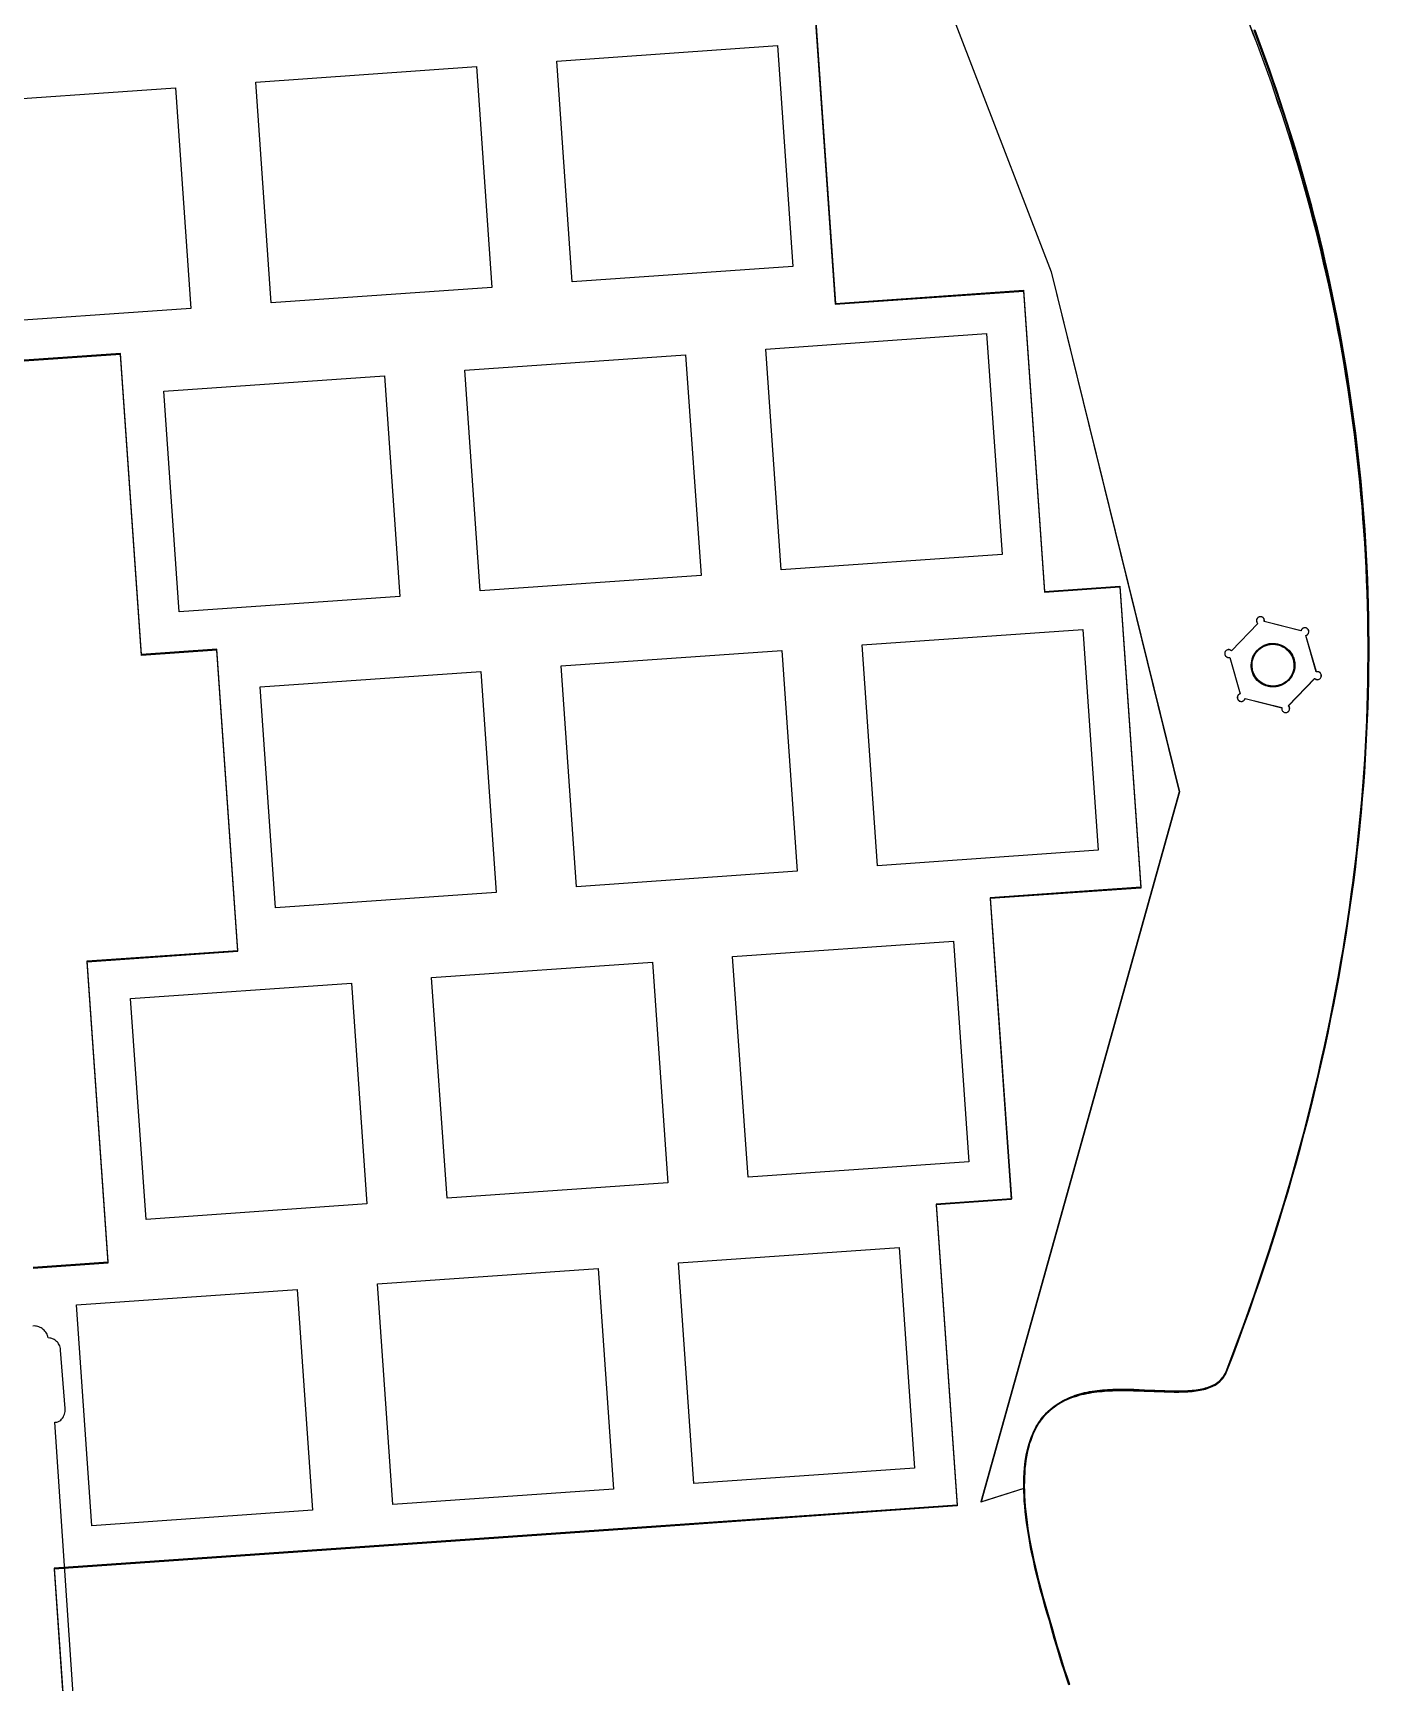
# Model space of a CAD drawing. Extents: x 5 to 192, y -377 to 0.
# Drawn here: x 57.7 to 142, y -174.2 to -70 of the extents above; entities that cross this region are included whole.
import ezdxf

# ---------------------------------------------------------------- set-up
doc = ezdxf.new("R2010")
doc.units = 0
for name, color, linetype in [('bottom', 7, 'CONTINUOUS'), ('hipro_lower', 7, 'CONTINUOUS'), ('hipro_upper', 7, 'CONTINUOUS'), ('mid_lower', 7, 'CONTINUOUS'), ('mid_upper', 7, 'CONTINUOUS'), ('plate', 7, 'CONTINUOUS')]:
    doc.layers.add(name, color=color, linetype=linetype)

msp = doc.modelspace()

# ---------------------------------------------------------------- linework, layer by layer
at = {"layer": 'bottom', "color": 7}
msp.add_lwpolyline([(123.062327, -174.29276), (122.906293, -173.841143), (122.750682, -173.374707), (122.595511, -172.893252), (122.440797, -172.396585), (122.286555, -171.884511), (122.132804, -171.356833), (121.979555, -170.813354), (121.826827, -170.253878), (121.670597, -169.735887), (121.523002, -169.230206), (121.383932, -168.736686), (121.253269, -168.25518), (121.1309, -167.785544), (121.016714, -167.327633), (120.91059, -166.881298), (120.812422, -166.446397), (120.722089, -166.02278), (120.63948, -165.610304), (120.564482, -165.208821), (120.496979, -164.818187), (120.436857, -164.438256), (120.384002, -164.068881), (120.338302, -163.709915), (120.299641, -163.361216), (120.267904, -163.022634), (120.242976, -162.694026), (120.224746, -162.375246), (120.2131, -162.066145), (120.207924, -161.76658), (120.2091, -161.476403), (120.216517, -161.195471), (120.23006, -160.923635), (120.249616, -160.66075), (120.275069, -160.406671), (120.306306, -160.161253), (120.343212, -159.924347), (120.385673, -159.69581), (120.433578, -159.475496), (120.486811, -159.263256), (120.545254, -159.058946), (120.6088, -158.862421), (120.677329, -158.673536), (120.75073, -158.492142), (120.828886, -158.318093), (120.911687, -158.151245), (120.999015, -157.991454), (121.090758, -157.838569), (121.186803, -157.69245), (121.287031, -157.552945), (121.391334, -157.419913), (121.499596, -157.293205), (121.611699, -157.172677), (121.727534, -157.058181), (121.846985, -156.949573), (121.969936, -156.846708), (122.096276, -156.749439), (122.22589, -156.657617), (122.358661, -156.5711), (122.49448, -156.489741), (122.633227, -156.413394), (122.774794, -156.341913), (122.919061, -156.275154), (123.065919, -156.212967), (123.215251, -156.155208), (123.366945, -156.101733), (123.520884, -156.052393), (123.676955, -156.007047), (123.835044, -155.965543), (123.995039, -155.927738), (124.156824, -155.893486), (124.320284, -155.862643), (124.485305, -155.835058), (124.485305, -155.835071), (124.803974, -155.790971), (125.127118, -155.757192), (125.453945, -155.732721), (125.783665, -155.716544), (126.115484, -155.707649), (126.448612, -155.705025), (126.782257, -155.707659), (127.115627, -155.71454), (127.778377, -155.736986), (128.430525, -155.764271), (129.065742, -155.788292), (129.37502, -155.796547), (129.677692, -155.800951), (129.972962, -155.800489), (130.26004, -155.794149), (130.538135, -155.78092), (130.806456, -155.759793), (131.064208, -155.729747), (131.310603, -155.689778), (131.429292, -155.665752), (131.544847, -155.638868), (131.657166, -155.608995), (131.76615, -155.576006), (131.8717, -155.539778), (131.973719, -155.500184), (132.072103, -155.457093), (132.166762, -155.410385), (132.25759, -155.359928), (132.344488, -155.305597), (132.427361, -155.247266), (132.506106, -155.18481), (132.580627, -155.118099), (132.650823, -155.04701), (132.716596, -154.971414), (132.777848, -154.891186), (132.83448, -154.806197), (132.88639, -154.716324), (132.933482, -154.621438), (132.975656, -154.521413), (133.343202, -153.561171), (133.702208, -152.6038), (134.052726, -151.649307), (134.394811, -150.697697), (134.728516, -149.748976), (135.053898, -148.80315), (135.371007, -147.860226), (135.679897, -146.92021), (135.98062, -145.983107), (136.273234, -145.048924), (136.55779, -144.117667), (136.834341, -143.189342), (137.102943, -142.263954), (137.363646, -141.341511), (137.616509, -140.422017), (137.861578, -139.50548), (138.098916, -138.591905), (138.328568, -137.681298), (138.550592, -136.773666), (138.765042, -135.869014), (138.971971, -134.967349), (139.171432, -134.068676), (139.363476, -133.173002), (139.548163, -132.280332), (139.725541, -131.390674), (139.895665, -130.504032), (140.058591, -129.620413), (140.21437, -128.739823), (140.363056, -127.862269), (140.504704, -126.987755), (140.639368, -126.116289), (140.767099, -125.247876), (140.887953, -124.382522), (141.001981, -123.520234), (141.10924, -122.661018), (141.209781, -121.804879), (141.303657, -120.951823), (141.390926, -120.101858), (141.471638, -119.254988), (141.545846, -118.41122), (141.613606, -117.570561), (141.67497, -116.733015), (141.729994, -115.898589), (141.778729, -115.06729), (141.821228, -114.239122), (141.857548, -113.414093), (141.887741, -112.592209), (141.911858, -111.773475), (141.929955, -110.957897), (141.942089, -110.145483), (141.948307, -109.336237), (141.948668, -108.530165), (141.943222, -107.727275), (141.932026, -106.927571), (141.915129, -106.131061), (141.89259, -105.337749), (141.864459, -104.547643), (141.830791, -103.760749), (141.79164, -102.977069), (141.747055, -102.196615), (141.697098, -101.41939), (141.641815, -100.645401), (141.581264, -99.874652), (141.515498, -99.107153), (141.444569, -98.342907), (141.368531, -97.581919), (141.287442, -96.824199), (141.201348, -96.06975), (141.110307, -95.318577), (141.014374, -94.570691), (140.913599, -93.826095), (140.808037, -93.084792), (140.697742, -92.346795), (140.582769, -91.612104), (140.46317, -90.880731), (140.338997, -90.152675), (140.210308, -89.427946), (140.077154, -88.70655), (139.939587, -87.988494), (139.797662, -87.273783), (139.651434, -86.56242), (139.500957, -85.854418), (139.346281, -85.149775), (139.187462, -84.448504), (139.024554, -83.750607), (138.85761, -83.056092), (138.686683, -82.364963), (138.511829, -81.677229), (138.333099, -80.992892), (138.150547, -80.311963), (137.964227, -79.634445), (137.774195, -78.960344), (137.580502, -78.289667), (137.383199, -77.622421), (137.182346, -76.958609), (136.977993, -76.298241), (136.770193, -75.641318), (136.559002, -74.987852), (136.344471, -74.337845), (136.126653, -73.691305), (135.905607, -73.048238), (135.68138, -72.408647), (135.45403, -71.772542), (135.223608, -71.139929), (134.990172, -70.510811), (134.753769, -69.885196)], dxfattribs=at)
msp.add_lwpolyline([(134.618819, -110.325382), (134.618819, -110.325382), (134.60144, -110.258376), (134.587643, -110.191257), (134.577368, -110.12413), (134.570554, -110.057104), (134.567074, -109.923781), (134.576728, -109.792142), (134.599042, -109.663045), (134.633546, -109.537345), (134.679758, -109.415898), (134.737211, -109.299561), (134.805425, -109.189189), (134.883926, -109.085639), (134.972242, -108.989767), (135.069895, -108.90243), (135.176415, -108.824482), (135.291325, -108.756782), (135.351777, -108.727041), (135.414149, -108.700183), (135.478383, -108.676315), (135.544416, -108.655544), (135.544416, -108.655544), (135.611421, -108.638167), (135.678538, -108.624372), (135.745663, -108.614097), (135.812686, -108.607285), (135.946005, -108.603808), (136.077641, -108.613467), (136.206731, -108.635786), (136.332428, -108.670292), (136.453869, -108.716509), (136.570201, -108.773963), (136.680569, -108.842179), (136.784112, -108.920683), (136.879979, -109.009), (136.967312, -109.106654), (137.045257, -109.213173), (137.112956, -109.32808), (137.142694, -109.388531), (137.169552, -109.450901), (137.193418, -109.515131), (137.21419, -109.581162), (137.21419, -109.581162), (137.231571, -109.648169), (137.245371, -109.715289), (137.255648, -109.782416), (137.262463, -109.849443), (137.265948, -109.982766), (137.256293, -110.114403), (137.233979, -110.243497), (137.199476, -110.369195), (137.153261, -110.490638), (137.095808, -110.606971), (137.027594, -110.717338), (136.949088, -110.820884), (136.860772, -110.916753), (136.763114, -111.004087), (136.656594, -111.082032), (136.541684, -111.149732), (136.481232, -111.179472), (136.41886, -111.206331), (136.354626, -111.230199), (136.288593, -111.250972), (136.288593, -111.250972), (136.22159, -111.268348), (136.154473, -111.282145), (136.087351, -111.29242), (136.020326, -111.299235), (135.887006, -111.302715), (135.755373, -111.293061), (135.626277, -111.270747), (135.50058, -111.236247), (135.379135, -111.190036), (135.262798, -111.132587), (135.15243, -111.064375), (135.048882, -110.985875), (134.953014, -110.897561), (134.865679, -110.799907), (134.787736, -110.693388), (134.72004, -110.578478), (134.690304, -110.518024), (134.663449, -110.455651), (134.639586, -110.391417), (134.618819, -110.325382)], close=True, dxfattribs=at)
at = {"layer": 'hipro_lower', "color": 7}
for points in [[(106.983111, -68.152696), (108.310277, -87.156509), (120.186641, -86.332611), (121.516256, -105.335726)], [(123.088825, -174.300749), (122.932787, -173.849131), (122.777177, -173.382693), (122.622005, -172.90124), (122.467289, -172.404574), (122.313047, -171.892502), (122.159293, -171.364824), (122.006042, -170.821345), (121.853314, -170.261868), (121.697084, -169.743878), (121.549492, -169.238194), (121.410422, -168.744674), (121.279762, -168.263169), (121.157392, -167.793533), (121.043206, -167.335618), (120.937085, -166.889284), (120.838916, -166.454383), (120.748584, -166.030766), (120.665975, -165.618287), (120.590979, -165.216807), (120.523476, -164.826173), (120.463354, -164.446239), (120.410502, -164.076864), (120.3648, -163.717899), (120.326138, -163.369199), (120.294403, -163.030617), (120.269476, -162.70201), (120.251249, -162.383227), (120.239603, -162.074126), (120.234424, -161.774561), (120.235602, -161.484386), (120.243019, -161.203451), (120.256562, -160.931615), (120.276118, -160.668733), (120.301571, -160.414654), (120.332811, -160.169234), (120.369717, -159.932328), (120.412181, -159.703791), (120.460085, -159.483476), (120.513316, -159.271236), (120.571764, -159.066926), (120.635307, -158.870401), (120.703836, -158.681514), (120.777237, -158.50012), (120.855396, -158.326074), (120.938197, -158.159226), (121.025528, -157.999432), (121.11727, -157.846549), (121.213315, -157.700428), (121.313546, -157.560923), (121.417851, -157.427891), (121.526111, -157.301183), (121.638217, -157.180652), (121.754054, -157.066159), (121.873505, -156.957551), (121.996456, -156.854683), (122.122798, -156.757412), (122.252412, -156.665591), (122.385186, -156.579073), (122.521005, -156.497714), (122.659755, -156.421367), (122.801324, -156.349886), (122.945594, -156.283125), (123.092452, -156.220938), (123.241786, -156.163178), (123.393483, -156.109701), (123.547422, -156.060361), (123.703498, -156.015012), (123.86159, -155.973509), (124.021585, -155.935703), (124.183373, -155.901449), (124.346834, -155.870603), (124.511858, -155.843018), (124.511858, -155.843024), (124.830524, -155.798927), (125.153669, -155.765147), (125.480493, -155.740677), (125.810211, -155.724502), (126.142029, -155.715609), (126.475155, -155.712986), (126.808797, -155.715622), (127.142165, -155.722503), (127.80491, -155.744952), (128.457056, -155.772236), (129.092267, -155.79626), (129.401545, -155.804515), (129.704214, -155.808919), (129.999482, -155.808459), (130.286558, -155.802119), (130.564653, -155.788891), (130.832974, -155.767761), (131.090725, -155.737718), (131.337121, -155.697748), (131.45581, -155.673722), (131.571365, -155.646839), (131.683684, -155.616966), (131.792668, -155.583979), (131.898217, -155.547748), (132.000237, -155.508155), (132.098624, -155.465064), (132.193282, -155.418356), (132.28411, -155.367898), (132.371011, -155.313568), (132.453883, -155.255237), (132.532631, -155.19278), (132.607152, -155.12607), (132.67735, -155.05498), (132.743126, -154.979382), (132.804381, -154.899154), (132.861013, -154.814165), (132.912925, -154.724292), (132.960019, -154.629405), (133.002196, -154.52938), (133.369742, -153.569138), (133.728746, -152.611768), (134.079264, -151.657274), (134.421349, -150.705664), (134.755054, -149.756943), (135.080434, -148.811118), (135.39754, -147.868194), (135.70643, -146.928178), (136.007153, -145.991075), (136.299767, -145.056892), (136.58432, -144.125635), (136.860871, -143.19731), (137.129471, -142.271923), (137.390174, -141.349479), (137.643037, -140.429986), (137.888106, -139.513449), (138.125441, -138.599874), (138.355093, -137.689267), (138.577117, -136.781635), (138.791567, -135.876983), (138.998493, -134.975317), (139.197952, -134.076645), (139.389999, -133.180971), (139.574683, -132.288301), (139.752061, -131.398643), (139.922185, -130.512001), (140.085111, -129.628382), (140.24089, -128.747792), (140.389576, -127.870238), (140.531222, -126.995724), (140.665885, -126.124258), (140.793614, -125.255845), (140.914468, -124.390492), (141.028496, -123.528203), (141.135755, -122.668987), (141.236294, -121.812848), (141.330172, -120.959793), (141.417439, -120.109827), (141.49815, -119.262957), (141.572359, -118.41919), (141.640118, -117.57853), (141.701482, -116.740984), (141.756504, -115.906558), (141.805239, -115.075259), (141.847738, -114.247092), (141.884058, -113.422063), (141.914248, -112.600178), (141.938365, -111.781444), (141.956465, -110.965867), (141.968597, -110.153452), (141.974814, -109.344206), (141.975175, -108.538134), (141.969729, -107.735244), (141.958533, -106.93554), (141.941637, -106.13903), (141.919097, -105.345718), (141.890964, -104.555612), (141.857296, -103.768717), (141.818145, -102.98504), (141.77356, -102.204583), (141.723601, -101.427358), (141.66832, -100.653369), (141.607769, -99.882623), (141.542001, -99.115121), (141.471074, -98.350875), (141.395036, -97.589887), (141.313944, -96.832167), (141.227851, -96.077718), (141.136809, -95.326547), (141.040876, -94.578659), (140.940099, -93.834063), (140.834539, -93.092763), (140.724244, -92.354763), (140.609271, -91.620075), (140.48967, -90.888699), (140.3655, -90.160643), (140.236808, -89.435914), (140.103653, -88.714521), (139.966087, -87.996462), (139.824162, -87.281751), (139.677934, -86.570388), (139.527456, -85.862385), (139.37278, -85.157743), (139.213962, -84.456471), (139.051054, -83.758575), (138.884109, -83.06406), (138.713183, -82.372931), (138.538329, -81.685195), (138.359599, -81.00086), (138.177047, -80.319931), (137.990727, -79.642413), (137.800694, -78.968312), (137.607002, -78.297635), (137.409699, -77.630389), (137.208846, -76.966577), (137.004493, -76.306207), (136.796693, -75.649286), (136.585499, -74.99582), (136.370968, -74.345813), (136.153153, -73.699273), (135.932104, -73.056203), (135.70788, -72.416615), (135.48053, -71.78051), (135.250108, -71.147895), (135.016669, -70.518777), (134.780269, -69.893161)], [(63.176587, -90.319002), (51.300246, -91.1429)], [(64.5062, -109.322116), (63.176587, -90.319002)], [(121.516256, -105.335726), (126.265806, -104.999049)], [(126.265806, -104.999049), (127.595421, -124.002162)], [(69.255752, -108.985439), (64.5062, -109.322116)], [(70.585364, -127.988558), (69.255752, -108.985444)], [(127.595421, -124.002162), (118.092816, -124.663304)], [(118.092816, -124.663309), (119.422405, -143.666424)], [(61.082757, -128.6497), (70.585364, -127.988558)], [(62.409926, -147.653513), (61.082757, -128.6497)], [(119.422405, -143.666424), (114.670773, -143.995773)], [(114.670773, -143.995773), (116.000388, -162.998888)], [(57.660716, -147.982164), (62.409926, -147.653513)], [(58.987885, -166.985977), (60.305631, -185.984568), (41.302516, -187.314177), (38.645735, -149.307253)], [(116.000388, -162.998888), (96.997253, -164.328497)], [(96.997253, -164.328497), (77.990997, -165.656367)], [(77.990997, -165.656367), (58.987885, -166.985977)]]:
    msp.add_lwpolyline(points, dxfattribs=at)
msp.add_lwpolyline([(134.645349, -110.333342), (134.645349, -110.333342), (134.62797, -110.266337), (134.614173, -110.199218), (134.603896, -110.132092), (134.597081, -110.065067), (134.593599, -109.931744), (134.603254, -109.800107), (134.625567, -109.67101), (134.660071, -109.545311), (134.706281, -109.423865), (134.763733, -109.307528), (134.831945, -109.197157), (134.910446, -109.093608), (134.99876, -108.997737), (135.096413, -108.9104), (135.20293, -108.832454), (135.317837, -108.764754), (135.378289, -108.735014), (135.440662, -108.708157), (135.504893, -108.68429), (135.570926, -108.663519), (135.570926, -108.663519), (135.637931, -108.646141), (135.705051, -108.632345), (135.772178, -108.622069), (135.839203, -108.615255), (135.972525, -108.611776), (136.104164, -108.621433), (136.233259, -108.64375), (136.358956, -108.678253), (136.480401, -108.724469), (136.596739, -108.781921), (136.707107, -108.850136), (136.810655, -108.928639), (136.906525, -109.016955), (136.993863, -109.11461), (137.071808, -109.221128), (137.139509, -109.336036), (137.16925, -109.396488), (137.196108, -109.458858), (137.219976, -109.523089), (137.240748, -109.589121), (137.240748, -109.589121), (137.258125, -109.656128), (137.271919, -109.723248), (137.282194, -109.790376), (137.289009, -109.857402), (137.292486, -109.990725), (137.282829, -110.122362), (137.260512, -110.251457), (137.226009, -110.377155), (137.179793, -110.498598), (137.122344, -110.614931), (137.054129, -110.725298), (136.975628, -110.828844), (136.887312, -110.924712), (136.789659, -111.012045), (136.683142, -111.089989), (136.568235, -111.157688), (136.507783, -111.187427), (136.44541, -111.214284), (136.381179, -111.238152), (136.315146, -111.258923), (136.315146, -111.258923), (136.248141, -111.2763), (136.181022, -111.290097), (136.113894, -111.300372), (136.046869, -111.307187), (135.913547, -111.310667), (135.781911, -111.301013), (135.652815, -111.278698), (135.527116, -111.244198), (135.405673, -111.197986), (135.289339, -111.140537), (135.17897, -111.072325), (135.075422, -110.993825), (134.979555, -110.905512), (134.892222, -110.807858), (134.814277, -110.701341), (134.746581, -110.586432), (134.716842, -110.52598), (134.689984, -110.463608), (134.666119, -110.399375), (134.645349, -110.333342)], close=True, dxfattribs=at)
at = {"layer": 'hipro_upper', "color": 7}
for points in [[(106.986248, -68.098833), (108.313425, -87.102646), (120.189763, -86.278748), (121.519378, -105.281863)], [(123.091946, -174.246934), (122.935909, -173.795316), (122.780298, -173.328878), (122.625127, -172.847425), (122.47041, -172.350759), (122.316169, -171.838684), (122.162415, -171.311006), (122.009164, -170.767527), (121.856436, -170.208051), (121.700206, -169.690061), (121.552614, -169.184377), (121.413544, -168.690854), (121.282881, -168.209349), (121.160514, -167.739712), (121.046328, -167.281801), (120.940204, -166.835464), (120.842035, -166.400562), (120.751705, -165.976946), (120.669097, -165.564467), (120.594098, -165.162985), (120.526595, -164.77235), (120.466473, -164.392419), (120.413621, -164.023044), (120.367919, -163.664078), (120.329257, -163.315377), (120.29752, -162.976797), (120.272595, -162.648187), (120.254365, -162.329404), (120.242719, -162.020303), (120.237543, -161.720738), (120.238719, -161.430561), (120.246136, -161.149629), (120.259679, -160.877793), (120.279234, -160.614908), (120.304688, -160.360829), (120.335925, -160.115411), (120.372834, -159.878505), (120.415295, -159.649968), (120.463199, -159.429651), (120.516433, -159.217411), (120.574878, -159.013104), (120.638424, -158.816579), (120.706953, -158.627691), (120.780354, -158.446297), (120.858512, -158.272248), (120.941314, -158.105401), (121.028642, -157.945609), (121.120387, -157.792724), (121.216432, -157.646603), (121.316663, -157.507098), (121.420968, -157.374066), (121.52923, -157.247358), (121.641336, -157.126829), (121.757173, -157.012334), (121.876624, -156.903726), (121.999578, -156.800858), (122.12592, -156.703589), (122.255536, -156.611768), (122.38831, -156.52525), (122.524131, -156.443892), (122.662882, -156.367544), (122.804451, -156.296061), (122.948723, -156.229299), (123.095584, -156.167113), (123.244918, -156.109355), (123.396615, -156.055878), (123.550556, -156.006539), (123.706632, -155.96119), (123.864727, -155.919686), (124.024727, -155.881878), (124.186515, -155.847626), (124.349979, -155.81678), (124.515005, -155.789196), (124.515005, -155.789201), (124.833672, -155.745104), (125.156816, -155.711327), (125.48364, -155.686857), (125.813358, -155.670679), (126.145176, -155.661787), (126.478303, -155.659165), (126.811945, -155.661799), (127.145312, -155.668683), (127.808057, -155.691131), (128.460203, -155.718419), (129.095414, -155.742439), (129.404692, -155.750697), (129.707361, -155.755101), (130.002629, -155.754639), (130.289705, -155.748302), (130.5678, -155.735073), (130.836121, -155.713943), (131.093872, -155.6839), (131.340268, -155.643931), (131.458957, -155.619905), (131.574512, -155.593021), (131.686831, -155.563146), (131.795815, -155.530159), (131.901364, -155.493931), (132.003384, -155.454335), (132.101771, -155.411246), (132.196429, -155.364535), (132.287257, -155.314078), (132.374158, -155.259748), (132.457031, -155.201416), (132.535778, -155.13896), (132.610299, -155.07225), (132.680497, -155.001158), (132.746273, -154.925562), (132.807528, -154.845334), (132.86416, -154.760345), (132.916072, -154.670469), (132.963167, -154.575583), (133.005343, -154.475557), (133.372887, -153.515315), (133.731893, -152.557945), (134.082408, -151.603451), (134.424493, -150.651842), (134.758199, -149.703121), (135.083578, -148.757295), (135.400685, -147.814372), (135.709574, -146.874356), (136.010298, -145.937253), (136.302909, -145.00307), (136.587465, -144.071813), (136.864015, -143.143488), (137.132615, -142.2181), (137.393319, -141.295657), (137.646179, -140.376164), (137.891248, -139.459626), (138.128583, -138.546052), (138.358238, -137.635445), (138.580259, -136.727813), (138.794709, -135.823161), (139.001635, -134.921496), (139.201094, -134.022823), (139.393141, -133.127149), (139.577825, -132.234479), (139.755203, -131.344821), (139.925327, -130.458179), (140.088251, -129.57456), (140.244029, -128.693971), (140.392716, -127.816416), (140.534364, -126.941903), (140.669025, -126.070436), (140.796756, -125.202023), (140.917607, -124.33667), (141.031635, -123.474382), (141.138895, -122.615165), (141.239436, -121.759026), (141.333312, -120.905971), (141.420578, -120.056005), (141.501289, -119.209136), (141.575498, -118.365368), (141.643258, -117.524708), (141.704622, -116.687162), (141.759643, -115.852737), (141.808378, -115.021437), (141.850878, -114.19327), (141.887195, -113.368241), (141.917388, -112.546357), (141.941505, -111.727622), (141.959602, -110.912045), (141.971733, -110.09963), (141.977954, -109.290384), (141.978312, -108.484313), (141.972869, -107.681422), (141.96167, -106.881718), (141.944774, -106.085208), (141.922234, -105.291896), (141.894103, -104.50179), (141.860433, -103.714894), (141.821281, -102.931217), (141.776699, -102.150761), (141.72674, -101.373535), (141.671457, -100.599546), (141.610906, -99.8288), (141.54514, -99.061298), (141.474211, -98.297052), (141.398173, -97.536065), (141.317081, -96.778344), (141.230988, -96.023895), (141.139946, -95.272722), (141.044013, -94.524836), (140.943238, -93.78024), (140.837676, -93.038938), (140.727381, -92.30094), (140.612408, -91.56625), (140.492807, -90.834874), (140.368637, -90.10682), (140.239945, -89.382092), (140.10679, -88.660696), (139.969224, -87.94264), (139.827299, -87.227926), (139.681071, -86.516566), (139.530593, -85.80856), (139.375917, -85.103921), (139.217099, -84.402646), (139.054191, -83.70475), (138.887246, -83.010235), (138.716322, -82.319105), (138.541466, -81.631372), (138.362736, -80.947034), (138.180186, -80.266106), (137.993867, -79.588588), (137.803831, -78.914487), (137.610138, -78.243809), (137.412839, -77.576564), (137.211983, -76.912752), (137.00763, -76.252382), (136.79983, -75.595461), (136.588638, -74.941995), (136.374107, -74.291988), (136.15629, -73.645446), (135.935243, -73.002378), (135.711017, -72.362788), (135.483666, -71.726682), (135.253245, -71.094069), (135.019809, -70.464949), (134.783408, -69.839334)], [(63.179722, -90.265141), (51.303383, -91.089039)], [(64.509336, -109.268257), (63.179722, -90.265141)], [(121.519378, -105.281863), (126.268928, -104.945188)], [(126.268928, -104.945188), (127.598543, -123.948301)], [(69.258886, -108.93158), (64.509336, -109.268257)], [(70.588501, -127.934694), (69.258886, -108.93158)], [(127.598543, -123.948301), (118.095938, -124.609443)], [(118.095938, -124.609443), (119.425553, -143.612557)], [(61.085896, -128.595836), (70.588501, -127.934694)], [(62.413073, -147.599649), (61.085896, -128.595836)], [(119.425553, -143.612557), (114.673894, -143.941907)], [(114.673894, -143.941912), (116.003509, -162.945024)], [(57.663853, -147.928305), (62.413073, -147.599654)], [(58.99103, -166.932116), (60.308783, -185.930704), (41.305656, -187.260317), (38.64889, -149.253394)], [(116.003509, -162.945024), (97.000408, -164.274637)], [(97.000408, -164.274637), (77.994131, -165.602506)], [(77.994131, -165.602506), (58.99103, -166.932116)]]:
    msp.add_lwpolyline(points, dxfattribs=at)
msp.add_lwpolyline([(134.648496, -110.279524), (134.648496, -110.279524), (134.631117, -110.212519), (134.61732, -110.1454), (134.607043, -110.078274), (134.600228, -110.011248), (134.596746, -109.877925), (134.606401, -109.746286), (134.628714, -109.617188), (134.663215, -109.491486), (134.709428, -109.370038), (134.766875, -109.2537), (134.835087, -109.143327), (134.913586, -109.039776), (135.001899, -108.943904), (135.09955, -108.856565), (135.206065, -108.778618), (135.320969, -108.710917), (135.381419, -108.681176), (135.443788, -108.654319), (135.508017, -108.630451), (135.574047, -108.60968), (135.574047, -108.60968), (135.641053, -108.592304), (135.708172, -108.578507), (135.775299, -108.568232), (135.842325, -108.561419), (135.97565, -108.557941), (136.107288, -108.5676), (136.236386, -108.589919), (136.362086, -108.624424), (136.483533, -108.670641), (136.599873, -108.728095), (136.710244, -108.796312), (136.813794, -108.874817), (136.909667, -108.963134), (136.997005, -109.06079), (137.074952, -109.16731), (137.142656, -109.282219), (137.172397, -109.342671), (137.199255, -109.405042), (137.223123, -109.469274), (137.243896, -109.535305), (137.243896, -109.535305), (137.261272, -109.602312), (137.275066, -109.669433), (137.285341, -109.73656), (137.292153, -109.803586), (137.29563, -109.936909), (137.285973, -110.068546), (137.263654, -110.197642), (137.229148, -110.323339), (137.182933, -110.444783), (137.125481, -110.561116), (137.057266, -110.671484), (136.978765, -110.77503), (136.890449, -110.870898), (136.792796, -110.958232), (136.686279, -111.036176), (136.571374, -111.103874), (136.510922, -111.133613), (136.448552, -111.16047), (136.384323, -111.184337), (136.318293, -111.205108), (136.318293, -111.205108), (136.251288, -111.222485), (136.184169, -111.236281), (136.117041, -111.246557), (136.050016, -111.253371), (135.916694, -111.256852), (135.785058, -111.247198), (135.655962, -111.224883), (135.530263, -111.190382), (135.40882, -111.14417), (135.292486, -111.086721), (135.182117, -111.018509), (135.078569, -110.940009), (134.982702, -110.851695), (134.895369, -110.754042), (134.817424, -110.647524), (134.749728, -110.532615), (134.719989, -110.472162), (134.693131, -110.40979), (134.669266, -110.345557), (134.648496, -110.279524)], close=True, dxfattribs=at)
at = {"layer": 'mid_lower', "color": 7}
msp.add_lwpolyline([(101.813051, -32.926391), (121.931442, -85.108696), (130.02222, -117.932143), (117.504727, -162.742393), (120.22596, -161.880258), (120.219402, -161.625013), (120.218828, -161.369425), (120.224556, -161.113944), (120.23689, -160.859015), (120.256148, -160.60508), (120.282638, -160.352586), (120.316669, -160.10198), (120.358556, -159.853705), (120.408609, -159.608208), (120.467141, -159.365935), (120.534459, -159.12733), (120.610877, -158.89284), (120.696707, -158.662908), (120.792256, -158.437981), (120.897842, -158.218505), (121.01377, -158.004923), (121.140356, -157.797685), (121.277907, -157.597233), (121.426736, -157.404012), (121.505479, -157.310253), (121.587158, -157.21847), (121.671811, -157.128717), (121.759477, -157.041049), (121.850198, -156.955524), (121.94401, -156.872199), (122.040952, -156.791125), (122.141066, -156.712362), (122.244386, -156.635961), (122.350954, -156.561984), (122.460809, -156.49048), (122.573992, -156.421509), (122.690535, -156.355126), (122.810484, -156.291387), (122.933872, -156.230346), (123.060745, -156.17206), (123.191133, -156.116584), (123.325083, -156.063976), (123.462632, -156.014286), (123.603815, -155.967575), (123.748674, -155.923897), (123.897246, -155.883308), (124.049573, -155.845863), (124.205694, -155.811619), (124.365643, -155.780631), (124.529463, -155.752953), (124.848078, -155.708947), (125.17107, -155.675439), (125.497653, -155.651406), (125.827043, -155.63582), (126.158455, -155.627659), (126.491102, -155.625899), (126.8242, -155.629516), (127.156963, -155.637484), (127.818347, -155.662384), (128.468976, -155.692399), (129.102564, -155.719343), (129.411007, -155.729104), (129.712835, -155.735023), (130.007265, -155.736077), (130.293508, -155.731241), (130.570782, -155.719491), (130.8383, -155.699806), (131.095277, -155.671159), (131.340931, -155.632526), (131.459264, -155.609145), (131.574474, -155.582884), (131.686457, -155.553613), (131.795121, -155.521208), (131.900364, -155.485536), (132.002088, -155.446473), (132.100196, -155.403888), (132.19459, -155.357657), (132.285169, -155.307647), (132.371839, -155.253733), (132.454501, -155.195788), (132.533055, -155.13368), (132.607404, -155.067284), (132.677449, -154.996474), (132.743093, -154.921117), (132.804236, -154.841087), (132.860784, -154.756256), (132.912636, -154.666498), (132.959692, -154.571682), (133.001856, -154.471682), (133.369384, -153.511472), (133.728345, -152.554195), (134.078786, -151.599858), (134.420767, -150.648465), (134.754338, -149.700021), (135.079555, -148.754533), (135.396471, -147.812005), (135.705142, -146.872443), (136.005619, -145.935852), (136.297958, -145.002237), (136.582212, -144.071604), (136.858435, -143.143958), (137.126682, -142.219304), (137.387007, -141.297648), (137.639463, -140.378995), (137.884103, -139.46335), (138.120984, -138.550719), (138.350158, -137.641107), (138.571677, -136.734519), (138.785601, -135.830962), (138.991976, -134.930438), (139.190863, -134.032956), (139.382313, -133.138519), (139.566379, -132.247133), (139.743118, -131.358803), (139.912579, -130.473535), (140.074822, -129.591334), (140.229897, -128.712205), (140.377859, -127.836154), (140.518763, -126.963186), (140.652662, -126.093306), (140.779609, -125.226519), (140.89966, -124.362832), (141.012865, -123.502249), (141.119283, -122.644776), (141.218968, -121.790418), (141.31197, -120.93918), (141.398343, -120.091067), (141.478145, -119.246086), (141.551429, -118.404241), (141.618246, -117.565537), (141.678653, -116.72998), (141.732701, -115.897576), (141.780446, -115.068329), (141.821944, -114.242245), (141.857245, -113.41933), (141.886405, -112.599588), (141.909478, -111.783025), (141.926516, -110.969646), (141.937578, -110.159457), (141.942711, -109.352462), (141.941975, -108.548668), (141.935422, -107.74808), (141.923103, -106.950703), (141.905076, -106.156541), (141.881393, -105.365602), (141.852109, -104.577889), (141.817278, -103.793408), (141.776953, -103.012164), (141.73119, -102.234164), (141.68004, -101.459413), (141.623558, -100.687915), (141.561797, -99.919676), (141.494815, -99.154701), (141.422664, -98.392995), (141.345394, -97.634564), (141.263065, -96.879413), (141.175727, -96.127547), (141.083436, -95.378976), (140.986246, -94.633696), (140.884209, -93.891721), (140.777381, -93.15305), (140.665814, -92.417694), (140.549566, -91.685653), (140.428685, -90.956936), (140.303229, -90.231547), (140.173252, -89.509493), (140.038807, -88.790777), (139.899948, -88.075405), (139.75673, -87.363382), (139.609204, -86.654714), (139.457426, -85.949406), (139.301452, -85.247464), (139.141333, -84.548892), (138.977124, -83.853699), (138.80888, -83.161883), (138.636652, -82.473456), (138.460498, -81.788423), (138.280468, -81.106785), (138.096617, -80.428551), (137.909003, -79.753726), (137.717674, -79.082312), (137.522689, -78.41432), (137.324099, -77.749748), (137.12196, -77.088609), (136.916324, -76.430903), (136.707244, -75.776637), (136.494778, -75.125817), (136.278977, -74.478449), (136.059896, -73.834536), (135.837588, -73.194085), (135.612107, -72.5571), (135.383509, -71.923588), (135.151846, -71.293553), (134.917172, -70.667001), (134.679542, -70.043936), (134.439012, -69.424366)], dxfattribs=at)
msp.add_lwpolyline([(136.978689, -112.609474), (136.966858, -112.578247), (136.950787, -112.550092), (136.931315, -112.524624), (136.909278, -112.501456), (138.572764, -110.778765), (138.597277, -110.799692), (138.623975, -110.817466), (138.652548, -110.831806), (138.68268, -110.842431), (138.714066, -110.849063), (138.746396, -110.851419), (138.779355, -110.849221), (138.812636, -110.842188), (138.859652, -110.823415), (138.900736, -110.796476), (138.935199, -110.762615), (138.962347, -110.723073), (138.981491, -110.679095), (138.991943, -110.631922), (138.99301, -110.582799), (138.984003, -110.532968), (138.965245, -110.485935), (138.938323, -110.444847), (138.904478, -110.410389), (138.864945, -110.383246), (138.820965, -110.364101), (138.773772, -110.353642), (138.724605, -110.352552), (138.674702, -110.361516), (138.016917, -108.067245), (138.063938, -108.048478), (138.105025, -108.021545), (138.139488, -107.987688), (138.166638, -107.948153), (138.185792, -107.904185), (138.196257, -107.857026), (138.197346, -107.807922), (138.188372, -107.758117), (138.169576, -107.711043), (138.142619, -107.669919), (138.108746, -107.635431), (138.069193, -107.608267), (138.025208, -107.589116), (137.978027, -107.578664), (137.928899, -107.577599), (137.879056, -107.586609), (137.847146, -107.598279), (137.818058, -107.613879), (137.791909, -107.633005), (137.768815, -107.655256), (137.748896, -107.680227), (137.732262, -107.707518), (137.719036, -107.736724), (137.709331, -107.767445), (135.385643, -107.188058), (135.392079, -107.156737), (135.395097, -107.124814), (135.393794, -107.092411), (135.387271, -107.059652), (135.368498, -107.012608), (135.341566, -106.971516), (135.307718, -106.937059), (135.268188, -106.909922), (135.224218, -106.890787), (135.177048, -106.880341), (135.127916, -106.879267), (135.078061, -106.888249), (135.031046, -106.907024), (134.989961, -106.933963), (134.955498, -106.967824), (134.928348, -107.007364), (134.909202, -107.051342), (134.898747, -107.098514), (134.897678, -107.147638), (134.906685, -107.19747), (134.918526, -107.228714), (134.934571, -107.256857), (134.954, -107.282288), (134.975989, -107.305399), (133.312478, -109.0281), (133.287949, -109.007166), (133.261241, -108.989392), (133.232666, -108.975055), (133.202534, -108.964435), (133.171155, -108.957808), (133.138838, -108.955452), (133.105897, -108.957646), (133.072641, -108.964666), (133.02562, -108.983453), (132.984531, -109.010405), (132.950065, -109.044276), (132.92291, -109.083824), (132.903761, -109.127805), (132.893304, -109.174976), (132.892232, -109.224094), (132.901236, -109.273914), (132.920017, -109.320952), (132.946961, -109.36205), (132.980827, -109.39652), (133.020375, -109.423671), (133.064358, -109.442816), (133.111533, -109.453265), (133.160657, -109.45433), (133.210489, -109.445322), (133.868375, -111.73963), (133.821332, -111.758392), (133.780234, -111.785331), (133.745769, -111.819201), (133.718622, -111.858753), (133.699475, -111.902742), (133.689013, -111.94992), (133.687926, -111.99904), (133.696892, -112.048855), (133.715678, -112.095883), (133.74263, -112.136977), (133.776501, -112.171446), (133.816051, -112.1986), (133.860031, -112.217745), (133.907199, -112.228191), (133.956307, -112.229247), (134.006114, -112.220221), (134.038052, -112.208573), (134.067158, -112.192987), (134.09332, -112.173867), (134.116424, -112.151619), (134.13635, -112.126647), (134.152987, -112.099356), (134.166218, -112.070151), (134.175931, -112.039437), (136.499586, -112.618833), (136.493157, -112.650119), (136.490132, -112.682018), (136.491425, -112.714416), (136.497948, -112.7472), (136.516721, -112.794229), (136.543655, -112.835319), (136.577511, -112.869782), (136.617046, -112.896927), (136.661016, -112.916068), (136.708179, -112.926513), (136.757292, -112.927575), (136.807117, -112.918564), (136.854175, -112.899815), (136.895288, -112.872889), (136.929763, -112.839032), (136.956916, -112.799488), (136.976057, -112.755502), (136.986502, -112.708319), (136.987559, -112.659185), (136.978542, -112.609343)], close=True, dxfattribs=at)
at = {"layer": 'mid_upper', "color": 7}
msp.add_lwpolyline([(101.820499, -32.923307), (121.938844, -85.105579), (130.029642, -117.929027), (117.512098, -162.739226), (120.233393, -161.877146), (120.226832, -161.621899), (120.226258, -161.366311), (120.231983, -161.11083), (120.244315, -160.855898), (120.26357, -160.601961), (120.290057, -160.349467), (120.324088, -160.098858), (120.365976, -159.850583), (120.416026, -159.605087), (120.474556, -159.362811), (120.541871, -159.124206), (120.618289, -158.889713), (120.704116, -158.659782), (120.799666, -158.434854), (120.905248, -158.215378), (121.021177, -158.001797), (121.14776, -157.794558), (121.285312, -157.594103), (121.43414, -157.400883), (121.51288, -157.307124), (121.594559, -157.215341), (121.679213, -157.125587), (121.766878, -157.037919), (121.857597, -156.952395), (121.951409, -156.869068), (122.048354, -156.787996), (122.148465, -156.70923), (122.251785, -156.632832), (122.358353, -156.558852), (122.468208, -156.487351), (122.581388, -156.41838), (122.697934, -156.351997), (122.817883, -156.288258), (122.941271, -156.227217), (123.068142, -156.168929), (123.198533, -156.113455), (123.332482, -156.060844), (123.470028, -156.011156), (123.611212, -155.964443), (123.756073, -155.920765), (123.904645, -155.880176), (124.056972, -155.842731), (124.213091, -155.808487), (124.373042, -155.777499), (124.536862, -155.749821), (124.855477, -155.705815), (125.178469, -155.672307), (125.505053, -155.648274), (125.83444, -155.632689), (126.165852, -155.624527), (126.498498, -155.622767), (126.831594, -155.626384), (127.16436, -155.634352), (127.825743, -155.659252), (128.476372, -155.68927), (129.109963, -155.716214), (129.418406, -155.725973), (129.720234, -155.731893), (130.014664, -155.732947), (130.300909, -155.728111), (130.578183, -155.716364), (130.845701, -155.696679), (131.102681, -155.66803), (131.348337, -155.629399), (131.466671, -155.606018), (131.58188, -155.579757), (131.693867, -155.550486), (131.80253, -155.518081), (131.907773, -155.482409), (132.0095, -155.443347), (132.107608, -155.400763), (132.202002, -155.35453), (132.292586, -155.304523), (132.379256, -155.250609), (132.461917, -155.192664), (132.540472, -155.130556), (132.614823, -155.06416), (132.684869, -154.99335), (132.750515, -154.917993), (132.811661, -154.837963), (132.868209, -154.753134), (132.92006, -154.663375), (132.967119, -154.56856), (133.009285, -154.46856), (133.376814, -153.50835), (133.735774, -152.551073), (134.086216, -151.596736), (134.428197, -150.645343), (134.761767, -149.6969), (135.086984, -148.751412), (135.4039, -147.808884), (135.712571, -146.869322), (136.013049, -145.932731), (136.305388, -144.999116), (136.589642, -144.068483), (136.865864, -143.140837), (137.134112, -142.216184), (137.394436, -141.294528), (137.646892, -140.375875), (137.891533, -139.46023), (138.128413, -138.547599), (138.357587, -137.637987), (138.579106, -136.7314), (138.79303, -135.827842), (138.999405, -134.927319), (139.198292, -134.029836), (139.389743, -133.1354), (139.573809, -132.244014), (139.750547, -131.355684), (139.920009, -130.470416), (140.082251, -129.588215), (140.237326, -128.709086), (140.385289, -127.833035), (140.526193, -126.960067), (140.660092, -126.090188), (140.787038, -125.223402), (140.907089, -124.359715), (141.020294, -123.499132), (141.126713, -122.641658), (141.226398, -121.7873), (141.319397, -120.936062), (141.405773, -120.08795), (141.485574, -119.242969), (141.558859, -118.401123), (141.625676, -117.56242), (141.686082, -116.726864), (141.740131, -115.894459), (141.787875, -115.065213), (141.829374, -114.239129), (141.864675, -113.416213), (141.893834, -112.596472), (141.916907, -111.779909), (141.933946, -110.96653), (141.945008, -110.156341), (141.950141, -109.349347), (141.949404, -108.545553), (141.942851, -107.744965), (141.930532, -106.947587), (141.912506, -106.153426), (141.888823, -105.362487), (141.859539, -104.574774), (141.824708, -103.790294), (141.784383, -103.00905), (141.73862, -102.23105), (141.687469, -101.456299), (141.630987, -100.684801), (141.569229, -99.916562), (141.502247, -99.151587), (141.430093, -98.389881), (141.352826, -97.631452), (141.270497, -96.876299), (141.183159, -96.124436), (141.090868, -95.375862), (140.993678, -94.630584), (140.891641, -93.888607), (140.784813, -93.149938), (140.673246, -92.41458), (140.556995, -91.682541), (140.436117, -90.953825), (140.310661, -90.228436), (140.180684, -89.506382), (140.046239, -88.787665), (139.90738, -88.072294), (139.764162, -87.36027), (139.616636, -86.651602), (139.464858, -85.946294), (139.308884, -85.244352), (139.148765, -84.545783), (138.984556, -83.850587), (138.816312, -83.158774), (138.644084, -82.470347), (138.46793, -81.785311), (138.2879, -81.103676), (138.104049, -80.425443), (137.916435, -79.750615), (137.725107, -79.079203), (137.530123, -78.411208), (137.331533, -77.74664), (137.129392, -77.0855), (136.923756, -76.427794), (136.714678, -75.773528), (136.50221, -75.122708), (136.286409, -74.47534), (136.067328, -73.831427), (135.84502, -73.190976), (135.619541, -72.553991), (135.390941, -71.920479), (135.15928, -71.290445), (134.924607, -70.663892), (134.686977, -70.04083), (134.446444, -69.421257)], dxfattribs=at)
msp.add_lwpolyline([(136.986116, -112.606367), (136.974282, -112.575139), (136.958209, -112.546983), (136.93873, -112.521512), (136.916677, -112.49834), (138.580206, -110.775674), (138.604714, -110.796596), (138.63141, -110.814368), (138.659982, -110.828708), (138.690119, -110.839336), (138.721506, -110.845968), (138.75383, -110.848325), (138.786779, -110.846123), (138.820038, -110.839081), (138.867066, -110.820312), (138.908158, -110.793373), (138.942621, -110.75951), (138.969769, -110.719966), (138.988912, -110.675984), (138.99936, -110.62881), (139.000421, -110.579687), (138.991412, -110.529858), (138.972659, -110.48283), (138.94574, -110.441742), (138.911892, -110.407282), (138.872357, -110.380136), (138.828377, -110.36099), (138.781191, -110.35053), (138.73204, -110.349444), (138.682167, -110.358418), (138.024326, -108.064134), (138.07136, -108.045372), (138.112452, -108.018441), (138.14692, -107.984587), (138.174072, -107.945052), (138.193224, -107.90108), (138.203684, -107.853915), (138.204763, -107.804801), (138.195777, -107.754981), (138.176978, -107.707922), (138.150023, -107.666808), (138.116153, -107.632327), (138.076605, -107.605167), (138.032625, -107.586016), (137.985449, -107.575565), (137.936325, -107.5745), (137.886491, -107.583511), (137.854583, -107.595183), (137.825495, -107.610783), (137.799343, -107.629908), (137.776247, -107.652158), (137.756321, -107.677129), (137.739686, -107.704419), (137.726455, -107.733627), (137.716747, -107.76435), (135.393093, -107.184968), (135.399504, -107.153637), (135.402518, -107.121712), (135.401221, -107.089312), (135.394698, -107.056559), (135.375932, -107.009521), (135.349006, -106.968429), (135.315155, -106.933968), (135.275625, -106.906826), (135.23165, -106.887686), (135.184477, -106.877237), (135.135346, -106.876163), (135.085493, -106.88515), (135.038473, -106.903922), (134.997383, -106.930859), (134.962918, -106.964718), (134.935765, -107.004258), (134.916616, -107.048236), (134.906167, -107.095411), (134.905105, -107.14454), (134.914122, -107.194382), (134.925953, -107.225617), (134.942001, -107.253759), (134.96144, -107.279196), (134.983436, -107.302317), (133.319958, -109.025043), (133.295434, -109.004103), (133.268729, -108.986326), (133.240151, -108.971989), (133.210014, -108.961368), (133.178627, -108.954743), (133.146303, -108.952389), (133.113352, -108.954584), (133.080083, -108.961607), (133.033067, -108.980389), (132.991983, -109.007337), (132.957523, -109.041206), (132.930375, -109.080753), (132.911229, -109.124735), (132.900774, -109.171907), (132.899702, -109.221027), (132.908704, -109.27085), (132.927474, -109.317883), (132.954411, -109.358978), (132.988272, -109.393444), (133.027815, -109.420593), (133.071795, -109.439736), (133.118968, -109.450183), (133.168091, -109.451246), (133.217924, -109.442234), (133.875822, -111.736547), (133.828784, -111.755312), (133.787689, -111.78225), (133.753221, -111.816118), (133.726074, -111.85567), (133.706927, -111.899659), (133.696475, -111.946841), (133.695401, -111.99597), (133.704395, -112.045801), (133.723171, -112.092825), (133.750115, -112.133915), (133.783981, -112.16838), (133.823529, -112.195531), (133.867509, -112.214678), (133.914684, -112.22513), (133.963808, -112.226197), (134.013635, -112.217189), (134.045555, -112.205533), (134.074651, -112.189941), (134.100803, -112.170818), (134.123902, -112.148568), (134.143826, -112.123594), (134.16046, -112.096301), (134.173688, -112.067092), (134.183396, -112.036372), (136.507043, -112.615773), (136.50063, -112.647074), (136.497605, -112.678972), (136.498893, -112.711365), (136.505418, -112.74415), (136.524183, -112.791179), (136.551115, -112.83227), (136.584973, -112.866733), (136.624511, -112.89388), (136.668483, -112.91302), (136.715651, -112.923464), (136.764767, -112.924524), (136.814587, -112.915511), (136.86164, -112.89676), (136.902745, -112.869834), (136.937218, -112.835975), (136.964371, -112.796431), (136.983517, -112.752447), (136.993967, -112.705267), (136.995036, -112.656137), (136.986037, -112.606303)], close=True, dxfattribs=at)
at = {"layer": 'plate', "color": 7}
for points in [[(123.117839, -174.271249), (122.961802, -173.819634), (122.806191, -173.353196), (122.651017, -172.871743), (122.496303, -172.375076), (122.342059, -171.863004), (122.188305, -171.335324), (122.035057, -170.791847), (121.882326, -170.232371), (121.726098, -169.714381), (121.578504, -169.208697), (121.439434, -168.715177), (121.308774, -168.233672), (121.186406, -167.764036), (121.072218, -167.306121), (120.966097, -166.859787), (120.867928, -166.424885), (120.777596, -166.001266), (120.69499, -165.58879), (120.619991, -165.187308), (120.552488, -164.796673), (120.492369, -164.416742), (120.439514, -164.047367), (120.393814, -163.688402), (120.355153, -163.339702), (120.323415, -163.00112), (120.29849, -162.67251), (120.280261, -162.35373), (120.268615, -162.044629), (120.263438, -161.745064), (120.264614, -161.454886), (120.272031, -161.173954), (120.285574, -160.902118), (120.30513, -160.639233), (120.330586, -160.385154), (120.361823, -160.139737), (120.398729, -159.902831), (120.441193, -159.674292), (120.489097, -159.453977), (120.54233, -159.241737), (120.600776, -159.037429), (120.664322, -158.840904), (120.732851, -158.652017), (120.806252, -158.470623), (120.88441, -158.296574), (120.967212, -158.129726), (121.05454, -157.969932), (121.146285, -157.81705), (121.24233, -157.670928), (121.342561, -157.531424), (121.446866, -157.398391), (121.555128, -157.271683), (121.667234, -157.151155), (121.783068, -157.036659), (121.902522, -156.928051), (122.025476, -156.825184), (122.151815, -156.727912), (122.281432, -156.636091), (122.414205, -156.549573), (122.550027, -156.468215), (122.688777, -156.391867), (122.830344, -156.320384), (122.974616, -156.253622), (123.121476, -156.191436), (123.270811, -156.133679), (123.422507, -156.080201), (123.576449, -156.030862), (123.732525, -155.98551), (123.890617, -155.944006), (124.050614, -155.906201), (124.212402, -155.871947), (124.375867, -155.841101), (124.540893, -155.813516), (124.540893, -155.813521), (124.859559, -155.769424), (125.182701, -155.735645), (125.509525, -155.711175), (125.839241, -155.695), (126.171059, -155.686107), (126.504183, -155.683483), (126.837825, -155.68612), (127.171192, -155.693001), (127.833935, -155.715449), (128.486078, -155.742734), (129.121289, -155.766757), (129.430565, -155.775012), (129.733234, -155.779417), (130.028502, -155.778957), (130.315578, -155.772617), (130.593672, -155.759389), (130.86199, -155.738259), (131.119742, -155.708215), (131.366138, -155.668246), (131.484827, -155.64422), (131.600382, -155.617337), (131.712701, -155.587464), (131.821685, -155.554474), (131.927237, -155.518246), (132.029254, -155.478653), (132.127643, -155.435561), (132.222299, -155.388851), (132.313127, -155.338396), (132.400028, -155.284066), (132.4829, -155.225734), (132.561648, -155.163276), (132.636169, -155.096568), (132.706367, -155.025476), (132.772143, -154.94988), (132.833398, -154.869652), (132.89003, -154.784663), (132.941942, -154.694789), (132.989036, -154.599903), (133.031213, -154.499877), (133.398759, -153.539636), (133.757763, -152.582265), (134.108281, -151.627772), (134.450366, -150.676162), (134.784071, -149.727441), (135.109451, -148.781616), (135.426557, -147.838692), (135.735444, -146.898676), (136.03617, -145.961574), (136.328781, -145.027391), (136.613337, -144.096134), (136.889888, -143.167808), (137.158488, -142.242421), (137.419191, -141.319978), (137.672051, -140.400484), (137.917123, -139.483947), (138.154458, -138.570373), (138.38411, -137.659766), (138.606134, -136.752134), (138.820581, -135.847482), (139.02751, -134.945817), (139.226969, -134.047144), (139.419014, -133.15147), (139.6037, -132.2588), (139.781078, -131.369142), (139.951202, -130.4825), (140.114126, -129.598882), (140.269904, -128.718292), (140.418591, -127.840737), (140.560239, -126.966224), (140.6949, -126.094758), (140.822631, -125.226345), (140.943485, -124.360991), (141.057513, -123.498703), (141.16477, -122.639487), (141.265311, -121.783348), (141.359187, -120.930293), (141.446456, -120.080327), (141.527167, -119.233458), (141.601373, -118.38969), (141.669133, -117.54903), (141.730497, -116.711484), (141.785521, -115.877059), (141.834253, -115.045759), (141.876755, -114.217592), (141.913072, -113.392563), (141.943265, -112.570679), (141.967382, -111.751945), (141.98548, -110.936368), (141.997614, -110.123953), (142.003831, -109.314707), (142.004192, -108.508635), (141.998746, -107.705745), (141.987547, -106.906041), (141.970654, -106.109531), (141.948111, -105.316219), (141.919981, -104.526113), (141.886313, -103.739217), (141.847159, -102.95554), (141.802577, -102.175086), (141.752618, -101.397861), (141.697337, -100.623872), (141.636786, -99.853123), (141.571018, -99.085623), (141.500091, -98.321375), (141.424053, -97.560388), (141.342961, -96.802667), (141.256868, -96.048218), (141.165826, -95.297048), (141.069893, -94.549162), (140.969118, -93.804566), (140.863556, -93.063263), (140.753261, -92.325266), (140.638288, -91.590575), (140.51869, -90.859199), (140.394517, -90.131146), (140.265827, -89.406417), (140.13267, -88.685021), (139.995104, -87.966965), (139.853181, -87.252252), (139.706953, -86.540891), (139.556473, -85.832886), (139.4018, -85.128246), (139.242981, -84.426974), (139.080073, -83.729076), (138.913129, -83.034561), (138.742202, -82.343434), (138.567348, -81.655698), (138.388619, -80.971363), (138.206066, -80.290431), (138.019747, -79.612914), (137.829714, -78.938815), (137.636021, -78.268137), (137.438719, -77.600889), (137.237866, -76.93708), (137.033512, -76.27671), (136.825712, -75.619789), (136.614521, -74.966323), (136.39999, -74.316316), (136.182172, -73.669774), (135.961126, -73.026706), (135.7369, -72.387116), (135.509549, -71.75101), (135.27913, -71.118397), (135.045691, -70.48928), (134.809291, -69.863664)], [(90.719414, -71.809463), (104.655494, -70.833579)], [(91.69286, -85.746244), (90.719414, -71.809463)], [(104.655494, -70.833579), (105.62894, -84.77036)], [(71.716303, -73.139076), (85.652382, -72.163189)], [(85.652382, -72.163189), (86.625828, -86.09997)], [(52.712485, -74.466247), (66.646824, -73.493503)], [(66.646824, -73.493503), (67.622711, -87.429582)], [(72.689045, -87.073415), (71.716303, -73.139076)], [(105.62894, -84.77036), (91.69286, -85.746244)], [(86.625828, -86.09997), (72.689045, -87.073415)], [(67.622711, -87.429582), (53.68593, -88.403028)], [(103.922226, -89.986937), (117.859006, -89.013492)], [(117.859006, -89.013492), (118.834893, -102.949574)], [(84.919114, -91.31655), (98.855894, -90.343104)], [(98.855894, -90.343104), (99.83108, -104.276744)], [(104.898112, -103.923018), (103.922226, -89.986937)], [(85.894998, -105.252629), (84.919114, -91.31655)], [(65.915997, -92.646162), (79.852082, -91.670275)], [(66.891183, -106.579799), (65.915997, -92.646162)], [(79.852082, -91.670275), (80.825525, -105.607055)], [(118.834893, -102.949574), (104.898112, -103.923018)], [(99.83108, -104.276744), (85.894998, -105.252629)], [(80.825525, -105.607055), (66.891183, -106.579799)], [(110.002092, -108.655816), (123.938171, -107.67993)], [(123.938171, -107.67993), (124.914058, -121.61601)], [(90.998279, -109.982986), (104.935059, -109.009541)], [(104.935059, -109.009541), (105.910943, -122.945622)], [(110.977976, -122.591897), (110.002092, -108.655816)], [(71.995162, -111.312598), (85.931945, -110.339153)], [(85.931945, -110.339153), (86.90469, -124.273492)], [(91.974163, -123.919066), (90.998279, -109.982986)], [(72.971049, -125.248679), (71.995162, -111.312598)], [(124.914058, -121.61601), (110.977976, -122.591897)], [(105.910943, -122.945622), (91.974163, -123.919066)], [(86.90469, -124.273492), (72.971049, -125.248679)], [(101.829096, -128.320072), (115.765176, -127.344186)], [(115.765176, -127.344186), (116.741062, -141.280267)], [(82.825281, -129.647243), (96.762064, -128.673797)], [(96.762064, -128.673797), (97.735507, -142.610578)], [(102.80498, -142.256153), (101.829096, -128.320072)], [(63.822167, -130.976854), (77.758947, -130.003409)], [(77.758947, -130.003409), (78.731692, -143.937749)], [(83.801165, -143.583322), (82.825281, -129.647243)], [(64.798053, -144.912934), (63.822167, -130.976854)], [(116.741062, -141.280267), (102.80498, -142.256153)], [(97.735507, -142.610578), (83.801165, -143.583322)], [(78.731692, -143.937749), (64.798053, -144.912934)], [(98.407053, -147.652537), (112.343133, -146.676651)], [(112.343133, -146.676651), (113.316578, -160.613432)], [(99.382239, -161.586176), (98.407053, -147.652537)], [(79.403238, -148.979706), (93.340021, -148.00626)], [(93.340021, -148.00626), (94.313464, -161.943044)], [(60.400126, -150.309318), (74.336206, -149.333432)], [(74.336206, -149.333432), (75.309651, -163.270213)], [(80.379125, -162.915789), (79.403238, -148.979706)], [(61.373569, -164.2461), (60.400126, -150.309318)], [(60.283583, -176.129563), (59.026511, -157.720156), (59.164309, -157.700387), (59.218644, -157.690895), (59.267326, -157.677464), (59.313399, -157.656948), (59.359906, -157.626199), (59.409889, -157.582066), (59.466388, -157.521404), (59.523295, -157.449138), (59.572312, -157.372506), (59.613264, -157.292026), (59.645982, -157.208211), (59.670287, -157.121577), (59.68601, -157.032631), (59.692972, -156.941894), (59.691001, -156.849878), (59.400788, -153.164946), (59.388989, -153.068069), (59.367227, -152.973511), (59.342147, -152.898529), (59.31202, -152.829673), (59.277316, -152.766743), (59.238502, -152.709539), (59.196051, -152.657858), (59.15043, -152.611499), (59.102109, -152.570262), (59.051558, -152.533945), (58.999246, -152.502347), (58.945645, -152.475268), (58.891223, -152.452505), (58.836445, -152.433858), (58.781787, -152.419125), (58.727718, -152.408107), (58.623214, -152.396405), (58.599928, -152.309014), (58.599925, -152.309006), (58.574289, -152.232531), (58.542417, -152.159501), (58.504678, -152.090175), (58.461437, -152.024806), (58.413057, -151.963652), (58.359905, -151.90697), (58.302346, -151.855014), (58.240746, -151.808041), (58.17547, -151.766308), (58.106883, -151.730069), (58.035351, -151.699583), (57.961239, -151.675104), (57.884909, -151.65689), (57.806733, -151.645195), (57.727074, -151.640276), (57.646294, -151.64239)], [(113.316578, -160.613432), (99.382239, -161.586176)], [(94.313464, -161.943044), (80.379125, -162.915789)], [(75.309651, -163.270213), (61.373569, -164.2461)]]:
    msp.add_lwpolyline(points, dxfattribs=at)
msp.add_lwpolyline([(134.674353, -110.303841), (134.674353, -110.303841), (134.656977, -110.236837), (134.64318, -110.169718), (134.632903, -110.102592), (134.626091, -110.035567), (134.622611, -109.902244), (134.632265, -109.770606), (134.654582, -109.64151), (134.689083, -109.51581), (134.735298, -109.394364), (134.792748, -109.278027), (134.860962, -109.167656), (134.939461, -109.064106), (135.027777, -108.968235), (135.12543, -108.880898), (135.231947, -108.802951), (135.346854, -108.735251), (135.407306, -108.705511), (135.469676, -108.678653), (135.533908, -108.654786), (135.59994, -108.634015), (135.59994, -108.634015), (135.666945, -108.616638), (135.734065, -108.602842), (135.801192, -108.592566), (135.868218, -108.585753), (136.00154, -108.582274), (136.133178, -108.591931), (136.262274, -108.614249), (136.387971, -108.648753), (136.509418, -108.694969), (136.625753, -108.752421), (136.736124, -108.820636), (136.839669, -108.899139), (136.935539, -108.987455), (137.022875, -109.08511), (137.100822, -109.191628), (137.168521, -109.306536), (137.198259, -109.366988), (137.225117, -109.429358), (137.248986, -109.49359), (137.269755, -109.559621), (137.269755, -109.559621), (137.287131, -109.626628), (137.300929, -109.693749), (137.311206, -109.760875), (137.31802, -109.827902), (137.3215, -109.961225), (137.311843, -110.092862), (137.289527, -110.221957), (137.255026, -110.347655), (137.20881, -110.469098), (137.151361, -110.585431), (137.083146, -110.695799), (137.004643, -110.799344), (136.916329, -110.895211), (136.818674, -110.982545), (136.712156, -111.060489), (136.597247, -111.128187), (136.536797, -111.157926), (136.474425, -111.184783), (136.410193, -111.20865), (136.344161, -111.229421), (136.344161, -111.229421), (136.277156, -111.246798), (136.210036, -111.260595), (136.142911, -111.270871), (136.075886, -111.277685), (135.942564, -111.281166), (135.810928, -111.271512), (135.681832, -111.249198), (135.556135, -111.214697), (135.43469, -111.168485), (135.318356, -111.111037), (135.207987, -111.042825), (135.104439, -110.964325), (135.008569, -110.876012), (134.921234, -110.778359), (134.843289, -110.671841), (134.77559, -110.556932), (134.745849, -110.49648), (134.718991, -110.434108), (134.695125, -110.369875), (134.674353, -110.303841)], close=True, dxfattribs=at)

doc.saveas('drawing.dxf')
